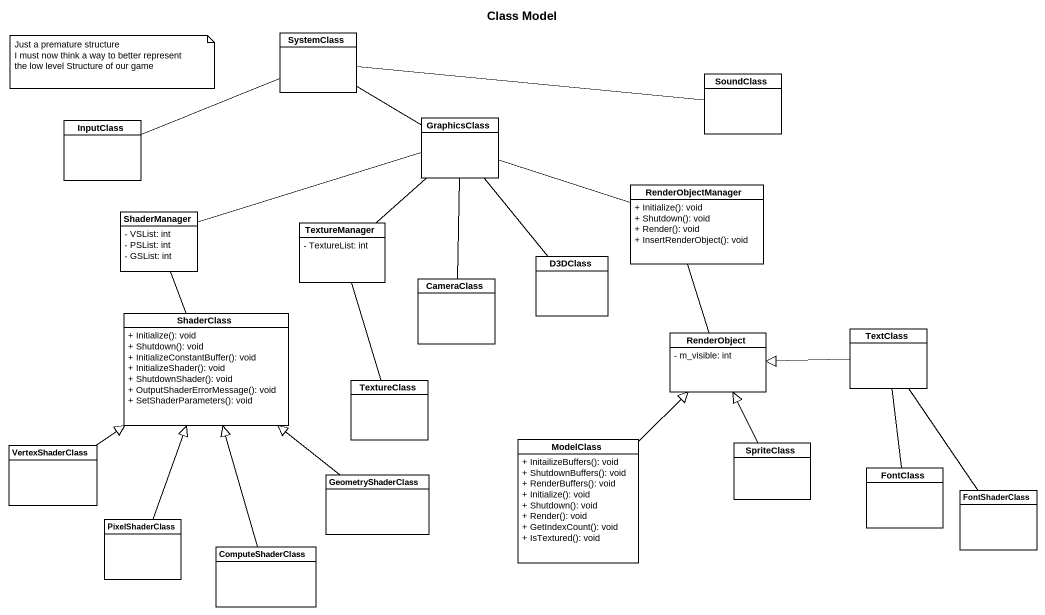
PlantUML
@startuml
title Class Model
hide circle
hide empty members
skinparam classAttributeIconSize 0
class SystemClass
class SoundClass
class InputClass
class GraphicsClass
class RenderObjectManager {
  + Initialize(): void
  + Shutdown(): void
  + Render(): void
  + InsertRenderObject(): void
}
class ShaderManager {
  - VSList: int
  - PSList: int
  - GSList: int
}
class TextureManager {
  - TextureList: int
}
class D3DClass
class CameraClass
class ShaderClass {
  + Initialize(): void
  + Shutdown(): void
  + InitializeConstantBuffer(): void
  + InitializeShader(): void
  + ShutdownShader(): void
  + OutputShaderErrorMessage(): void
  + SetShaderParameters(): void
}
class RenderObject {
  - m_visible: int
}
class TextClass
class TextureClass
class VertexShaderClass
class ModelClass {
  + InitailizeBuffers(): void
  + ShutdownBuffers(): void
  + RenderBuffers(): void
  + Initialize(): void
  + Shutdown(): void
  + Render(): void
  + GetIndexCount(): void
  + IsTextured(): void
}
class SpriteClass
class GeometryShaderClass
class FontClass
class FontShaderClass
class PixelShaderClass
class ComputeShaderClass
SystemClass -left- InputClass
SystemClass -- GraphicsClass
SoundClass -left- SystemClass
GraphicsClass -- TextureManager
GraphicsClass -- D3DClass
GraphicsClass -- CameraClass
RenderObjectManager -left- GraphicsClass
RenderObjectManager -- RenderObject
ShaderManager -right- GraphicsClass
ShaderManager -- ShaderClass
TextureManager -- TextureClass
TextClass -left-|> RenderObject
TextClass -- FontClass
TextClass -- FontShaderClass
VertexShaderClass -up-|> ShaderClass
ModelClass -up-|> RenderObject
SpriteClass -up-|> RenderObject
GeometryShaderClass -up-|> ShaderClass
PixelShaderClass -up-|> ShaderClass
ComputeShaderClass -up-|> ShaderClass
note as N1
  Just a premature structure
  I must now think a way to better represent the low level Structure of our game
end note
@enduml
